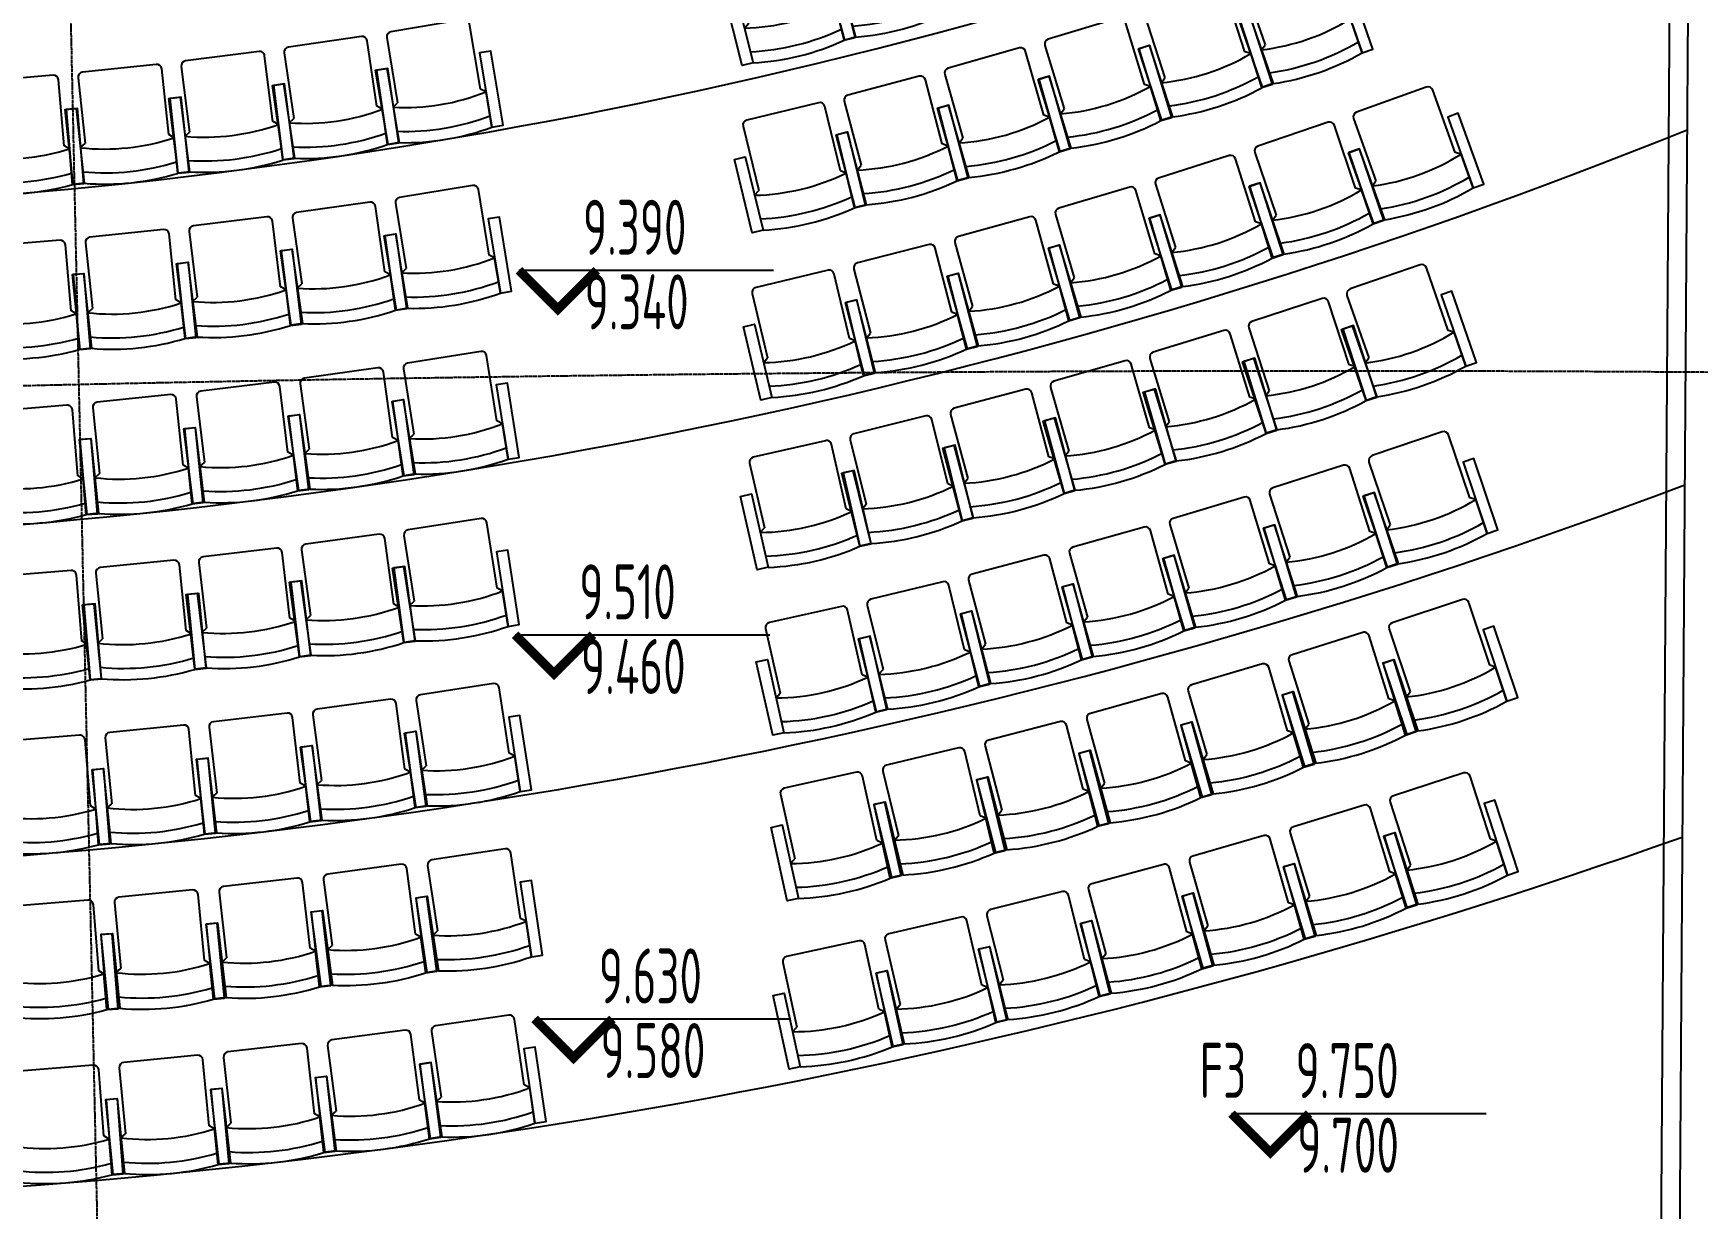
# Model space of a CAD drawing. Header units: millimetres. Extents: x 11515858 to 24947533, y -12764720 to -6305528.
# Drawn here: x 11771709 to 11780788, y -6390050 to -6383636 of the extents above; entities that cross this region are included whole.
import ezdxf
from ezdxf.enums import TextEntityAlignment as Align

# ---------------------------------------------------------------- set-up
doc = ezdxf.new("R2010")
doc.units = ezdxf.units.MM
doc.header["$LTSCALE"] = 10
for name, pattern in [('A2-RG-AXIS$0$CENTER', [2, 1.25, -0.25, 0.25, -0.25]), ('A2-RG-AXIS$0$DOTE', [2.42, 2, -0.2, 0.02, -0.2]), ('A2-RI-F3$0$HIDDEN', [0.375, 0.25, -0.125])]:
    doc.linetypes.add(name, pattern=pattern)
for name, color, linetype in [('A2-RD-F3$0$A-FURN-FIXT', 9, 'Continuous'), ('A2-RD-F3$0$A-STRS', 50, 'Continuous'), ('A2-RD-F3$0$an-door', 2, 'Continuous'), ('A2-RG-AXIS$0$A-GRID', 1, 'A2-RG-AXIS$0$CENTER'), ('A2-RI-F3$0$$2$A-SYMB', 4, 'Continuous'), ('A2-RI-F3$0$an-door', 2, 'Continuous')]:
    doc.layers.add(name, color=color, linetype=linetype)
doc.layers.add('A2-RD-F3$0$A-X-AREA', color=6, linetype='Continuous', plot=False)
doc.layers.add('A2-RI-F3$0$A-WALL', color=7, linetype='Continuous', lineweight=5)
doc.styles.add('A2-RI-F3$0$$0$XD2008', font='hzs.shx', dxfattribs={"width": 0.7, "bigfont": 'hztxt.shx'})

# ---------------------------------------------------------------- blocks, each defined once
blk = doc.blocks.new('A2-RG-AXIS')
at = {"layer": 'A2-RG-AXIS$0$A-GRID', "linetype": 'A2-RG-AXIS$0$DOTE'}
blk.add_line((11771570.2, -6367957.3), (11772452.4, -6408147.6), dxfattribs=at)
for radius in [316700, 313400, 308700]:
    blk.add_arc((11778730.7, -6694178.7), radius, 75.589285, 95.407644, dxfattribs=at)
blk = doc.blocks.new('A2-RD-F3$0$LEC-SEAT')
for p, q in [((-21, -0.88), (-21, -8.02)), ((-21, -8.02), (-20, -8.74)), ((-20, -8.74), (-20, -21.94)), ((-2.25, -8.02), (-3.25, -8.74)), ((-3.25, -21.94), (-3.25, -8.74)), ((-19, -22.94), (-4.25, -22.94))]:
    blk.add_line(p, q)
for points in [[(-21, -0.88), (-23.25, -0.88), (-23.25, -15.88), (-21, -15.88)], [(-2.25, -0.88), (0, -0.88), (0, -15.88), (-2.25, -15.88)]]:
    blk.add_lwpolyline(points, close=True)
for centre, radius, start, end in [((-11.62, -50.6), 50.6, 79.3218, 100.6782), ((-11.62, -50.64), 48.39, 78.8293, 101.1707), ((-11.62, -50.78), 43.78, 77.6351, 102.3649), ((-19, -21.94), 1, 180, 270), ((-4.25, -21.94), 1, 270, 360)]:
    blk.add_arc(centre, radius, start, end)
blk = doc.blocks.new('A2-RD-F3')
at = {"layer": 'A2-RD-F3$0$A-STRS', "linetype": 'Continuous'}
for radius, start, end in [(29300, 251.72276, 293.42418), (31100, 253.11153, 291.96874), (32900, 254.33728, 290.68528), (34700, 255.4277, 289.54433)]:
    blk.add_arc((11769095.5, -6355320.7), radius, start, end, dxfattribs=at)
at = {"layer": 'A2-RD-F3$0$A-X-AREA'}
blk.add_lwpolyline([(11759454.3, -6378717.1, -0.016899), (11780770.9, -6378135.9), (11780679.8, -6391585, 0.016583), (11760620.9, -6392121.1, 0.016583)], format="xyb", dxfattribs=at)
at = {"layer": 'A2-RD-F3$0$an-door'}
blk.add_line((11780580.5, -6391484.4), (11780670.2, -6378235.2), dxfattribs=at)
at = {"layer": 'A2-RD-F3$0$A-FURN-FIXT', "linetype": 'Continuous'}
for p, xscale, yscale, zscale, rotation in [((11776141.4, -6383695.8), 27.37254901921614, 27.37254901921614, 27.37254901921614, 195.1156275919742), ((11775580.8, -6383835.8), 27.37254901955201, 27.37254901955201, 27.37254901955201, 193.9856275923951), ((11778422.6, -6383953.4), 27.37254901990203, 27.37254901990203, 27.37254901990203, 199.1656275933463), ((11777871.5, -6384133.6), 27.37254901894781, 27.37254901894781, 27.37254901894781, 198.0656275933848), ((11773647.8, -6384266.2), 27.37254901982298, 27.37254901982298, 27.37254901982298, 189.4656275925954), ((11777317, -6384303.2), 27.37254901909907, 27.37254901909907, 27.37254901909907, 196.9656275922334), ((11773076, -6384350.3), 27.3725490195189, 27.3725490195189, 27.3725490195189, 188.3356275930081), ((11772502.8, -6384423.2), 27.37254901868685, 27.37254901868685, 27.37254901868685, 187.2056275924895), ((11776759.4, -6384462.1), 27.37254901945486, 27.37254901945486, 27.37254901945486, 195.8656275935493), ((11771928.2, -6384484.7), 27.37254901874972, 27.37254901874972, 27.37254901874972, 186.0756275935804), ((11776198.9, -6384610.3), 27.37254901895439, 27.37254901895439, 27.37254901895439, 194.7656275926534), ((11771352.5, -6384534.9), 27.37254901952958, 27.37254901952958, 27.37254901952958, 184.9456275920519), ((11779030, -6384696.3), 27.37254901968848, 27.37254901968848, 27.37254901968848, 199.7706275926858), ((11775635.6, -6384747.6), 27.37254901894476, 27.37254901894476, 27.37254901894476, 193.6656275925207), ((11778480, -6384882.9), 27.37254902015667, 27.37254902015667, 27.37254902015667, 198.7006275917405), ((11777926.6, -6385059.2), 27.37254901882008, 27.37254901882008, 27.37254901882008, 197.6306275929167), ((11773693.1, -6385169.9), 27.37254901873933, 27.37254901873933, 27.37254901873933, 189.2656275920067), ((11777370, -6385225.2), 27.3725490200097, 27.3725490200097, 27.3725490200097, 196.5606275927395), ((11773119.2, -6385252.6), 27.37254902012514, 27.37254902012514, 27.37254902012514, 188.1656275915898), ((11772543.8, -6385324.4), 27.37254901913764, 27.37254901913764, 27.37254901913764, 187.0656275923693), ((11776810.5, -6385380.7), 27.3725490201484, 27.3725490201484, 27.3725490201484, 195.4906275916782), ((11771389.5, -6385434.6), 27.37254902014843, 27.37254902014843, 27.37254902014843, 184.8656275922997), ((11771967.2, -6385385), 27.37254901926602, 27.37254901926602, 27.37254901926602, 185.965627591809), ((11776248.1, -6385525.8), 27.37254901940723, 27.37254901940723, 27.37254901940723, 194.4206275918758), ((11775683, -6385660.3), 27.37254901880971, 27.37254901880971, 27.37254901880971, 193.3506275935911), ((11778987.2, -6385662.5), 27.37254901914741, 27.37254901914741, 27.37254901914741, 199.1106275929321), ((11778440.5, -6385841.4), 27.37254902043106, 27.37254902043106, 27.37254902043106, 198.0806275927554), ((11777890.6, -6386010.5), 27.37254902026189, 27.37254902026189, 27.37254902026189, 197.0506275916497), ((11773734.8, -6386073.9), 27.37254901911725, 27.37254901911725, 27.37254901911725, 189.0706275930626), ((11777337.8, -6386169.6), 27.37254901892663, 27.37254901892663, 27.37254901892663, 196.0206275933706), ((11773159.7, -6386155.1), 27.37254901952656, 27.37254901952656, 27.37254901952656, 188.000627592057), ((11772583.2, -6386225.7), 27.37254901951763, 27.37254901951763, 27.37254901951763, 186.9306275921234), ((11776782.2, -6386318.8), 27.37254901879398, 27.37254901879398, 27.37254901879398, 194.9906275924123), ((11771426.7, -6386334.3), 27.37254901949243, 27.37254901949243, 27.37254901949243, 184.7906275926598), ((11772005.5, -6386285.4), 27.37254902001636, 27.37254902001636, 27.37254902001636, 185.8606275930718), ((11776224, -6386458), 27.37254901952975, 27.37254901952975, 27.37254901952975, 193.9606275929794), ((11775663.4, -6386587.1), 27.37254901900483, 27.37254901900483, 27.37254901900483, 192.9306275921564), ((11779103.6, -6386572.5), 27.37254902007688, 27.37254902007688, 27.37254902007688, 198.7806275920573), ((11778551.4, -6386749.9), 27.37254901992575, 27.37254901992575, 27.37254901992575, 197.770627592221), ((11777996.2, -6386917.6), 27.37254901928664, 27.37254901928664, 27.37254901928664, 196.7606275932418), ((11773734.5, -6386983.8), 27.37254901939944, 27.37254901939944, 27.37254901939944, 188.8106275926852), ((11777438.2, -6387075.5), 27.37254901937009, 27.37254901937009, 27.37254901937009, 195.7506275921824), ((11773164.6, -6387062), 27.37254901998337, 27.37254901998337, 27.37254901998337, 187.780627593389), ((11772593.4, -6387130), 27.3725490201957, 27.3725490201957, 27.3725490201957, 186.7506275923502), ((11776877.4, -6387223.5), 27.37254901915406, 27.37254901915406, 27.37254901915406, 194.7406275928947), ((11771447.7, -6387235.2), 27.37254901879603, 27.37254901879603, 27.37254901879603, 184.6906275920176), ((11772021, -6387187.8), 27.3725490199613, 27.3725490199613, 27.3725490199613, 185.7206275926723), ((11776314.1, -6387361.6), 27.37254901943082, 27.37254901943082, 27.37254901943082, 193.7306275933973), ((11775748.5, -6387489.8), 27.37254901882948, 27.37254901882948, 27.37254901882948, 192.7206275927429), ((11779209.8, -6387484.8), 27.37254901929478, 27.37254901929478, 27.37254901929478, 198.4506275926414), ((11778652.8, -6387660.5), 27.37254901890896, 27.37254901890896, 27.37254901890896, 197.460627592558), ((11778092.9, -6387826.6), 27.37254901912325, 27.37254901912325, 27.37254901912325, 196.470627593293), ((11773800, -6387883.7), 27.37254902004092, 27.37254902004092, 27.37254902004092, 188.6806275927868), ((11777530.2, -6387983), 27.37254902004448, 27.37254902004448, 27.37254902004448, 195.4806275931189), ((11773225.2, -6387961.5), 27.37254901940166, 27.37254901940166, 27.37254901940166, 187.6706275933187), ((11772649.2, -6388029.3), 27.37254901997878, 27.37254901997878, 27.37254901997878, 186.660627593327), ((11776964.8, -6388129.6), 27.37254901995673, 27.37254901995673, 27.37254901995673, 194.4906275918794), ((11771494.1, -6388134.2), 27.37254901998606, 27.37254901998606, 27.37254901998606, 184.640627592901), ((11772072.1, -6388086.8), 27.37254901934607, 27.37254901934607, 27.37254901934607, 185.6506275934687), ((11776397.1, -6388266.5), 27.37254901901116, 27.37254901901116, 27.37254901901116, 193.5006275938113), ((11775827, -6388393.5), 27.37254901965825, 27.37254901965825, 27.37254901965825, 192.5106275930611), ((11779210.5, -6388429.6), 27.37254901973971, 27.37254901973971, 27.37254901973971, 197.9556275920592), ((11778654.6, -6388600), 27.37254901978182, 27.37254901978182, 27.37254901978182, 196.9956275934971), ((11778096, -6388761.1), 27.37254901963318, 27.37254901963318, 27.37254901963318, 196.0356275933371), ((11773861.3, -6388784), 27.37254901964741, 27.37254901964741, 27.37254901964741, 188.5506275934368), ((11773282.5, -6388861.4), 27.37254901899741, 27.37254901899741, 27.37254901899741, 187.5606275929954), ((11777534.7, -6388912.8), 27.37254901909505, 27.37254901909505, 27.37254901909505, 195.0756275933647), ((11772121.1, -6388986), 27.37254901928892, 27.37254901928892, 27.37254901928892, 185.5806275932114), ((11772702.3, -6388928.7), 27.37254901972758, 27.37254901972758, 27.37254901972758, 186.5706275931479), ((11776971, -6389055.1), 27.37254901939874, 27.37254901939874, 27.37254901939874, 194.115627592873), ((11771539, -6389033.3), 27.37254902033768, 27.37254902033768, 27.37254902033768, 184.5906275917334), ((11776404.9, -6389187.9), 27.3725490195974, 27.3725490195974, 27.3725490195974, 193.1556275935096), ((11775836.7, -6389311.2), 27.37254901984404, 27.37254901984404, 27.37254901984404, 192.1956275924976), ((11773879.7, -6389690.3), 27.37254901931229, 27.37254901931229, 27.37254901931229, 188.3556275926987), ((11773303.2, -6389765.6), 27.37254901965198, 27.37254901965198, 27.37254901965198, 187.3956275928471), ((11772146.8, -6389887.3), 27.37254901889322, 27.37254901889322, 27.37254901889322, 185.4756275927325), ((11772725.5, -6389831.3), 27.37254902028496, 27.37254902028496, 27.37254902028496, 186.4356275933566), ((11771567.2, -6389933.5), 27.37254901925641, 27.37254901925641, 27.37254901925641, 184.5156275928035)]:
    blk.add_blockref('A2-RD-F3$0$LEC-SEAT', p, dxfattribs=dict(at, xscale=xscale, yscale=yscale, zscale=zscale, rotation=rotation))
blk = doc.blocks.new('A2-RI-F3$0$$2$ECADI-TAG-HGHT（国标）')
at = {"color": 1}
blk.add_line((-2.121, 2.121), (11.768, 2.121), dxfattribs=at)
at = {"color": 1, "const_width": 0.5}
blk.add_lwpolyline([(-2.121, 2.121), (0, 0), (2.121, 2.121)], dxfattribs=at)
at = {"style": 'A2-RI-F3$0$$0$XD2008', "width": 0.7}
blk.add_attdef('FL', text='', height=3, dxfattribs=at).set_placement((-2.689, 2.967), align=Align.RIGHT)
for tag, p in [('F.F.L.', (2.284, 2.967)), ('T.O.S.', (2.284, -1.104))]:
    blk.add_attdef(tag, p, '', height=3, dxfattribs=at)
blk = doc.blocks.new('A2-RI-F3')
at = {"layer": 'A2-RI-F3$0$A-WALL'}
blk.add_line((11780679.8, -6391585), (11780770.9, -6378135.9), dxfattribs=at)
at = {"layer": 'A2-RI-F3$0$an-door'}
blk.add_line((11780580.5, -6391484.4), (11780670.2, -6378235.2), dxfattribs=at)
at = {"linetype": 'A2-RI-F3$0$HIDDEN', "ltscale": 3}
blk.add_blockref('A2-RG-AXIS', (0, 0), dxfattribs=at)
at = {"layer": 'A2-RI-F3$0$$2$A-SYMB'}
ref = blk.add_blockref('A2-RI-F3$0$$2$ECADI-TAG-HGHT（国标）', (11774569.4, -6385141), dxfattribs=dict(at, xscale=100, yscale=100, zscale=100))
ref.add_attrib('F.F.L.', '9.390', (11774707, -6384844.3), dxfattribs={"layer": '0', "height": 300, "style": 'A2-RI-F3$0$$0$XD2008', "width": 0.7})
ref.add_attrib('T.O.S.', '9.340', (11774716.2, -6385251.4), dxfattribs={"layer": '0', "height": 300, "style": 'A2-RI-F3$0$$0$XD2008', "width": 0.7})
ref = blk.add_blockref('A2-RI-F3$0$$2$ECADI-TAG-HGHT（国标）', (11774549.1, -6387130.3), dxfattribs=dict(at, xscale=100, yscale=100, zscale=100))
ref.add_attrib('F.F.L.', '9.510', (11774686.8, -6386833.6), dxfattribs={"layer": '0', "height": 300, "style": 'A2-RI-F3$0$$0$XD2008', "width": 0.7})
ref.add_attrib('T.O.S.', '9.460', (11774696, -6387240.8), dxfattribs={"layer": '0', "height": 300, "style": 'A2-RI-F3$0$$0$XD2008', "width": 0.7})
ref = blk.add_blockref('A2-RI-F3$0$$2$ECADI-TAG-HGHT（国标）', (11774655.8, -6389226.3), dxfattribs=dict(at, xscale=100, yscale=100, zscale=100))
ref.add_attrib('F.F.L.', '9.630', (11774793.5, -6388929.5), dxfattribs={"layer": '0', "height": 300, "style": 'A2-RI-F3$0$$0$XD2008', "width": 0.7})
ref.add_attrib('T.O.S.', '9.580', (11774802.7, -6389336.7), dxfattribs={"layer": '0', "height": 300, "style": 'A2-RI-F3$0$$0$XD2008', "width": 0.7})
ref = blk.add_blockref('A2-RI-F3$0$$2$ECADI-TAG-HGHT（国标）', (11778456.4, -6389742.7), dxfattribs=dict(at, xscale=100, yscale=100, zscale=100))
ref.add_attrib('F.F.L.', '9.750', (11778594, -6389446), dxfattribs={"layer": '0', "height": 300, "style": 'A2-RI-F3$0$$0$XD2008', "width": 0.7})
ref.add_attrib('T.O.S.', '9.700', (11778603.2, -6389853.2), dxfattribs={"layer": '0', "height": 300, "style": 'A2-RI-F3$0$$0$XD2008', "width": 0.7})
ref.add_attrib('FL', 'F3', dxfattribs={"layer": '0', "height": 300, "style": 'A2-RI-F3$0$$0$XD2008', "width": 0.7}).set_placement((11778325, -6389445.2), align=Align.RIGHT)

msp = doc.modelspace()

# ---------------------------------------------------------------- block references
for name in ['A2-RI-F3', 'A2-RG-AXIS', 'A2-RD-F3']:
    msp.add_blockref(name, (0, 0))

doc.saveas('drawing.dxf')
